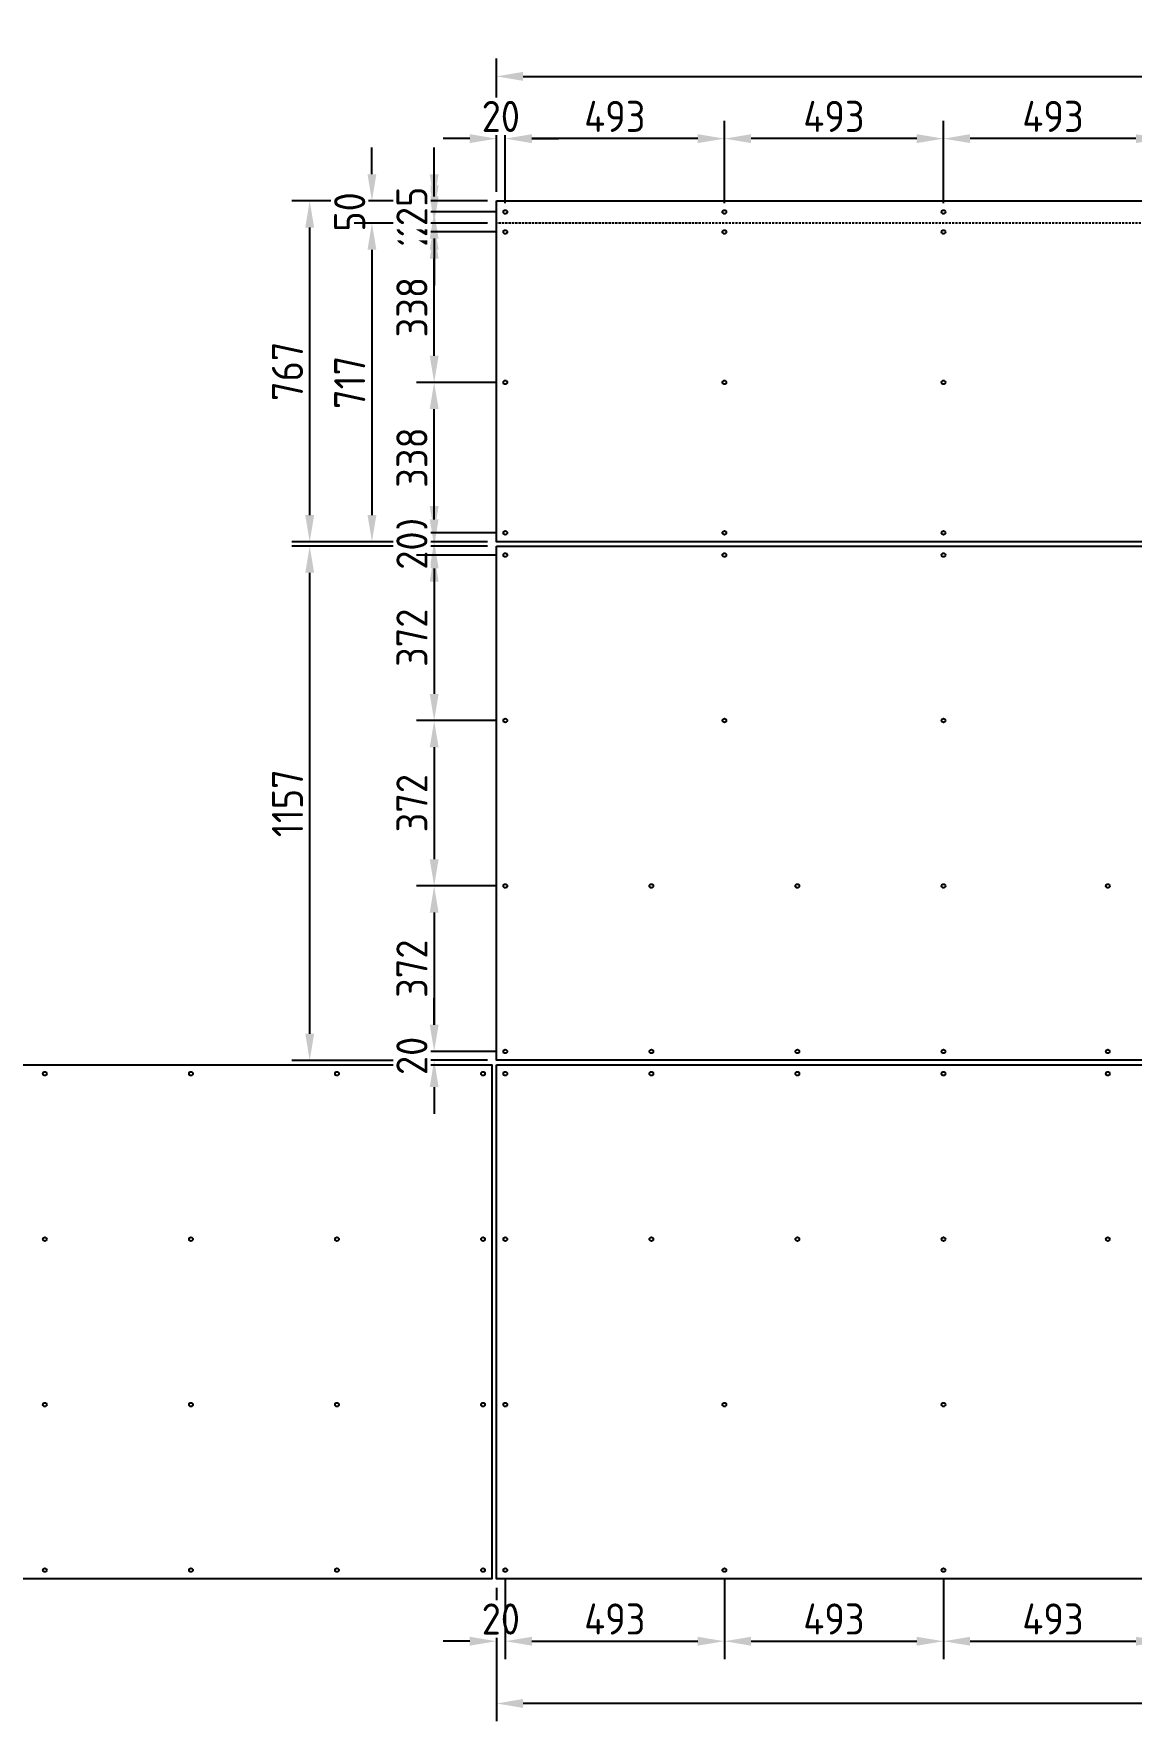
# Model space of a CAD drawing. Header units: millimetres. Extents: x 3800000 to 6300000, y 450000 to 1350000.
# Drawn here: x 5483464 to 5485933, y 916805 to 920601 of the extents above; entities that cross this region are included whole.
import ezdxf

# ---------------------------------------------------------------- set-up
doc = ezdxf.new("R2010")
doc.units = ezdxf.units.MM
doc.linetypes.add('Strichliert 5_2.5mm', pattern=[7.5, 5, -2.5])
for name, color, linetype, true_color in [('Bohr', 3, 'Continuous', 0x00ff00), ('FERTIGUNG 02 Bemassung Bohrung', 1, 'Continuous', 0xff0000), ('FERTIGUNG 02 Bemassung Geometrie', 212, 'Continuous', 0xcc00cc), ('FERTIGUNG 04 Fräsung Rückseite 90°', 4, 'Strichliert 5_2.5mm', 0x00ffff), ('Outside', 2, 'Continuous', 0xffff00)]:
    doc.layers.add(name, color=color, linetype=linetype, true_color=true_color)
doc.styles.add('ICC_M1_20', font='')
doc.styles.get('ICC_M1_20').set_extended_font_data('isocp2')
doc.dimstyles.new('ICC_M1_20', dxfattribs={"dimscale": 20, "dimtxt": 3.5, "dimasz": 3, "dimexe": 2, "dimexo": 1, "dimgap": 0.75, "dimtad": 1, "dimtoh": 1, "dimdec": 0, "dimzin": 4, "dimdsep": 46, "dimtxsty": 'ICC_M1_20', "dimcen": 2, "dimadec": 0, "dimazin": 1, "dimtfac": 1, "dimtdec": 4, "dimtix": 1, "dimtofl": 0, "dimtmove": 1, "dimatfit": 3, "dimfxl": 10, "dimfxlon": 1, "dimtfill": 1, "dimtfillclr": 256, "dimtolj": 1, "dimtzin": 1, "dimarcsym": 0})

# ---------------------------------------------------------------- blocks, each defined once
blk = doc.blocks.new('*D184')
at = {"layer": 'Defpoints', "color": 0}
for p in [(5484505, 917125.003), (5487995, 917125.003), (5484505, 916845.003)]:
    blk.add_point(p, dxfattribs=at)
at = {"layer": 'FERTIGUNG 02 Bemassung Geometrie', "color": 0, "lineweight": -2}
for p, q in [((5484505, 917045.003), (5484505, 916805.003)), ((5487995, 917045.003), (5487995, 916805.003)), ((5487935, 916845.003), (5484565, 916845.003))]:
    blk.add_line(p, q, dxfattribs=at)
at = {"layer": 'FERTIGUNG 02 Bemassung Geometrie', "color": 0}
for points in [[(5484565, 916855.003), (5484565, 916835.003), (5484505, 916845.003)], [(5487935, 916835.003), (5487935, 916855.003), (5487995, 916845.003)]]:
    blk.add_solid(points, dxfattribs=at)
at = {"layer": 'FERTIGUNG 02 Bemassung Geometrie', "color": 0, "insert": (5486250, 916895.003), "char_height": 70, "attachment_point": 5, "style": 'ICC_M1_20', "bg_fill": 3, "box_fill_scale": 1.1, "bg_fill_color": 9, "bg_fill_true_color": 13158600, "bg_fill_transparency": 0}
blk.add_mtext('\\A1;3490', dxfattribs=at)
blk = doc.blocks.new('*D185')
at = {"layer": 'Defpoints', "color": 0}
for p in [(5484525, 917145), (5484505, 917125.003)]:
    blk.add_point(p, dxfattribs=at)
at = {"layer": 'FERTIGUNG 02 Bemassung Bohrung', "color": 0, "lineweight": -2}
for p, q in [((5484505, 917105.003), (5484505, 916945.003)), ((5484525, 917125), (5484525, 916945.003)), ((5484445, 916985.003), (5484385, 916985.003)), ((5484585, 916985.003), (5484645, 916985.003))]:
    blk.add_line(p, q, dxfattribs=at)
at = {"layer": 'FERTIGUNG 02 Bemassung Bohrung', "color": 0}
for points in [[(5484445, 916975.003), (5484445, 916995.003), (5484505, 916985.003)], [(5484585, 916995.003), (5484585, 916975.003), (5484525, 916985.003)]]:
    blk.add_solid(points, dxfattribs=at)
at = {"layer": 'FERTIGUNG 02 Bemassung Bohrung', "color": 0, "insert": (5484515, 917035.003), "char_height": 70, "attachment_point": 5, "style": 'ICC_M1_20', "bg_fill": 3, "box_fill_scale": 1.1, "bg_fill_color": 9, "bg_fill_true_color": 13158600, "bg_fill_transparency": 0}
blk.add_mtext('\\A1;20', dxfattribs=at)
at = {"layer": 'Defpoints', "color": 0}
blk.add_point((5484525, 916985.003), dxfattribs=at)
blk = doc.blocks.new('*D186')
at = {"layer": 'Defpoints', "color": 0}
for p in [(5484525, 917145), (5485017.9, 917145), (5485017.9, 916985)]:
    blk.add_point(p, dxfattribs=at)
at = {"layer": 'FERTIGUNG 02 Bemassung Bohrung', "color": 0, "lineweight": -2}
for p, q in [((5484525, 917125), (5484525, 916945)), ((5485017.9, 917125), (5485017.9, 916945)), ((5484585, 916985), (5484957.9, 916985))]:
    blk.add_line(p, q, dxfattribs=at)
at = {"layer": 'FERTIGUNG 02 Bemassung Bohrung', "color": 0}
for points in [[(5484585, 916995), (5484585, 916975), (5484525, 916985)], [(5484957.9, 916975), (5484957.9, 916995), (5485017.9, 916985)]]:
    blk.add_solid(points, dxfattribs=at)
at = {"layer": 'FERTIGUNG 02 Bemassung Bohrung', "color": 0, "insert": (5484771.4, 917035), "char_height": 70, "attachment_point": 5, "style": 'ICC_M1_20', "bg_fill": 3, "box_fill_scale": 1.1, "bg_fill_color": 9, "bg_fill_true_color": 13158600, "bg_fill_transparency": 0}
blk.add_mtext('\\A1;493', dxfattribs=at)
blk = doc.blocks.new('*D187')
at = {"layer": 'Defpoints', "color": 0}
for p in [(5485017.9, 917145), (5485510.7, 917145), (5485510.7, 916985)]:
    blk.add_point(p, dxfattribs=at)
at = {"layer": 'FERTIGUNG 02 Bemassung Bohrung', "color": 0, "lineweight": -2}
for p, q in [((5485017.9, 917125), (5485017.9, 916945)), ((5485510.7, 917125), (5485510.7, 916945)), ((5485077.9, 916985), (5485450.7, 916985))]:
    blk.add_line(p, q, dxfattribs=at)
at = {"layer": 'FERTIGUNG 02 Bemassung Bohrung', "color": 0}
for points in [[(5485077.9, 916995), (5485077.9, 916975), (5485017.9, 916985)], [(5485450.7, 916975), (5485450.7, 916995), (5485510.7, 916985)]]:
    blk.add_solid(points, dxfattribs=at)
at = {"layer": 'FERTIGUNG 02 Bemassung Bohrung', "color": 0, "insert": (5485264.3, 917035), "char_height": 70, "attachment_point": 5, "style": 'ICC_M1_20', "bg_fill": 3, "box_fill_scale": 1.1, "bg_fill_color": 9, "bg_fill_true_color": 13158600, "bg_fill_transparency": 0}
blk.add_mtext('\\A1;493', dxfattribs=at)
blk = doc.blocks.new('*D188')
at = {"layer": 'Defpoints', "color": 0}
for p in [(5485510.7, 917145), (5486003.6, 917145), (5486003.6, 916985)]:
    blk.add_point(p, dxfattribs=at)
at = {"layer": 'FERTIGUNG 02 Bemassung Bohrung', "color": 0, "lineweight": -2}
for p, q in [((5485510.7, 917125), (5485510.7, 916945)), ((5486003.6, 917125), (5486003.6, 916945)), ((5485570.7, 916985), (5485943.6, 916985))]:
    blk.add_line(p, q, dxfattribs=at)
at = {"layer": 'FERTIGUNG 02 Bemassung Bohrung', "color": 0}
for points in [[(5485570.7, 916995), (5485570.7, 916975), (5485510.7, 916985)], [(5485943.6, 916975), (5485943.6, 916995), (5486003.6, 916985)]]:
    blk.add_solid(points, dxfattribs=at)
at = {"layer": 'FERTIGUNG 02 Bemassung Bohrung', "color": 0, "insert": (5485757.1, 917035), "char_height": 70, "attachment_point": 5, "style": 'ICC_M1_20', "bg_fill": 3, "box_fill_scale": 1.1, "bg_fill_color": 9, "bg_fill_true_color": 13158600, "bg_fill_transparency": 0}
blk.add_mtext('\\A1;493', dxfattribs=at)
blk = doc.blocks.new('*D194')
at = {"layer": 'Defpoints', "color": 0}
for p in [(5484085, 919448.337), (5484505, 919448.337), (5484505, 918291.67)]:
    blk.add_point(p, dxfattribs=at)
at = {"layer": 'FERTIGUNG 02 Bemassung Geometrie', "color": 0, "lineweight": -2}
for p, q in [((5484285, 919448.337), (5484045, 919448.337)), ((5484085, 918351.67), (5484085, 919388.337)), ((5484285, 918291.67), (5484045, 918291.67))]:
    blk.add_line(p, q, dxfattribs=at)
at = {"layer": 'FERTIGUNG 02 Bemassung Geometrie', "color": 0}
for points in [[(5484095, 919388.337), (5484075, 919388.337), (5484085, 919448.337)], [(5484075, 918351.67), (5484095, 918351.67), (5484085, 918291.67)]]:
    blk.add_solid(points, dxfattribs=at)
at = {"layer": 'FERTIGUNG 02 Bemassung Geometrie', "color": 0, "insert": (5484035, 918870.0035), "char_height": 70, "attachment_point": 5, "rotation": 90, "style": 'ICC_M1_20', "bg_fill": 3, "box_fill_scale": 1.1, "bg_fill_color": 9, "bg_fill_true_color": 13158600, "bg_fill_transparency": 0}
blk.add_mtext('\\A1;1157', dxfattribs=at)
blk = doc.blocks.new('*D195')
at = {"layer": 'Defpoints', "color": 0}
for p in [(5484085, 920225), (5484505, 920225), (5484505, 919458.337)]:
    blk.add_point(p, dxfattribs=at)
at = {"layer": 'FERTIGUNG 02 Bemassung Geometrie', "color": 0, "lineweight": -2}
for p, q in [((5484285, 920225), (5484045, 920225)), ((5484085, 919518.337), (5484085, 920165)), ((5484285, 919458.337), (5484045, 919458.337))]:
    blk.add_line(p, q, dxfattribs=at)
at = {"layer": 'FERTIGUNG 02 Bemassung Geometrie', "color": 0}
for points in [[(5484095, 920165), (5484075, 920165), (5484085, 920225)], [(5484075, 919518.337), (5484095, 919518.337), (5484085, 919458.337)]]:
    blk.add_solid(points, dxfattribs=at)
at = {"layer": 'FERTIGUNG 02 Bemassung Geometrie', "color": 0, "insert": (5484035, 919841.6685), "char_height": 70, "attachment_point": 5, "rotation": 90, "style": 'ICC_M1_20', "bg_fill": 3, "box_fill_scale": 1.1, "bg_fill_color": 9, "bg_fill_true_color": 13158600, "bg_fill_transparency": 0}
blk.add_mtext('\\A1;767', dxfattribs=at)
blk = doc.blocks.new('*D196')
at = {"layer": 'Defpoints', "color": 0}
for p in [(5484505, 920225), (5484505, 920175)]:
    blk.add_point(p, dxfattribs=at)
at = {"layer": 'FERTIGUNG 02 Bemassung Geometrie', "color": 0, "lineweight": -2}
for p, q in [((5484225, 920285), (5484225, 920345)), ((5484425, 920225), (5484185, 920225)), ((5484425, 920175), (5484185, 920175)), ((5484225, 920115), (5484225, 920055))]:
    blk.add_line(p, q, dxfattribs=at)
at = {"layer": 'FERTIGUNG 02 Bemassung Geometrie', "color": 0}
for points in [[(5484215, 920285), (5484235, 920285), (5484225, 920225)], [(5484235, 920115), (5484215, 920115), (5484225, 920175)]]:
    blk.add_solid(points, dxfattribs=at)
at = {"layer": 'FERTIGUNG 02 Bemassung Geometrie', "color": 0, "insert": (5484175, 920200), "char_height": 70, "attachment_point": 5, "rotation": 90, "style": 'ICC_M1_20', "bg_fill": 3, "box_fill_scale": 1.1, "bg_fill_color": 9, "bg_fill_true_color": 13158600, "bg_fill_transparency": 0}
blk.add_mtext('\\A1;50', dxfattribs=at)
at = {"layer": 'Defpoints', "color": 0}
blk.add_point((5484225, 920175), dxfattribs=at)
blk = doc.blocks.new('*D197')
at = {"layer": 'Defpoints', "color": 0}
for p in [(5484505, 920175), (5484225, 919458.337), (5484505, 919458.337)]:
    blk.add_point(p, dxfattribs=at)
at = {"layer": 'FERTIGUNG 02 Bemassung Geometrie', "color": 0, "lineweight": -2}
for p, q in [((5484425, 920175), (5484185, 920175)), ((5484225, 920115), (5484225, 919518.337)), ((5484425, 919458.337), (5484185, 919458.337))]:
    blk.add_line(p, q, dxfattribs=at)
at = {"layer": 'FERTIGUNG 02 Bemassung Geometrie', "color": 0}
for points in [[(5484235, 920115), (5484215, 920115), (5484225, 920175)], [(5484215, 919518.337), (5484235, 919518.337), (5484225, 919458.337)]]:
    blk.add_solid(points, dxfattribs=at)
at = {"layer": 'FERTIGUNG 02 Bemassung Geometrie', "color": 0, "insert": (5484175, 919816.6685), "char_height": 70, "attachment_point": 5, "rotation": 90, "style": 'ICC_M1_20', "bg_fill": 3, "box_fill_scale": 1.1, "bg_fill_color": 9, "bg_fill_true_color": 13158600, "bg_fill_transparency": 0}
blk.add_mtext('\\A1;717', dxfattribs=at)
blk = doc.blocks.new('*D198')
at = {"layer": 'Defpoints', "color": 0}
for p in [(5484505, 919458.337), (5484525, 919478.34)]:
    blk.add_point(p, dxfattribs=at)
at = {"layer": 'FERTIGUNG 02 Bemassung Bohrung', "color": 0, "lineweight": -2}
for p, q in [((5484365, 919538.34), (5484365, 919598.34)), ((5484505, 919478.34), (5484325, 919478.34)), ((5484485, 919458.337), (5484325, 919458.337)), ((5484365, 919398.337), (5484365, 919338.337))]:
    blk.add_line(p, q, dxfattribs=at)
at = {"layer": 'FERTIGUNG 02 Bemassung Bohrung', "color": 0}
for points in [[(5484355, 919538.34), (5484375, 919538.34), (5484365, 919478.34)], [(5484375, 919398.337), (5484355, 919398.337), (5484365, 919458.337)]]:
    blk.add_solid(points, dxfattribs=at)
at = {"layer": 'FERTIGUNG 02 Bemassung Bohrung', "color": 0, "insert": (5484315, 919468.3385), "char_height": 70, "attachment_point": 5, "rotation": 90, "style": 'ICC_M1_20', "bg_fill": 3, "box_fill_scale": 1.1, "bg_fill_color": 9, "bg_fill_true_color": 13158600, "bg_fill_transparency": 0}
blk.add_mtext('\\A1;20', dxfattribs=at)
at = {"layer": 'Defpoints', "color": 0}
blk.add_point((5484365, 919478.34), dxfattribs=at)
blk = doc.blocks.new('*D199')
at = {"layer": 'Defpoints', "color": 0}
for p in [(5484365, 919816.67), (5484525, 919816.67), (5484525, 919478.34)]:
    blk.add_point(p, dxfattribs=at)
at = {"layer": 'FERTIGUNG 02 Bemassung Bohrung', "color": 0, "lineweight": -2}
for p, q in [((5484505, 919816.67), (5484325, 919816.67)), ((5484365, 919538.34), (5484365, 919756.67)), ((5484505, 919478.34), (5484325, 919478.34))]:
    blk.add_line(p, q, dxfattribs=at)
at = {"layer": 'FERTIGUNG 02 Bemassung Bohrung', "color": 0}
for points in [[(5484375, 919756.67), (5484355, 919756.67), (5484365, 919816.67)], [(5484355, 919538.34), (5484375, 919538.34), (5484365, 919478.34)]]:
    blk.add_solid(points, dxfattribs=at)
at = {"layer": 'FERTIGUNG 02 Bemassung Bohrung', "color": 0, "insert": (5484315, 919647.505), "char_height": 70, "attachment_point": 5, "rotation": 90, "style": 'ICC_M1_20', "bg_fill": 3, "box_fill_scale": 1.1, "bg_fill_color": 9, "bg_fill_true_color": 13158600, "bg_fill_transparency": 0}
blk.add_mtext('\\A1;338', dxfattribs=at)
blk = doc.blocks.new('*D200')
at = {"layer": 'Defpoints', "color": 0}
for p in [(5484365, 920155), (5484525, 920155), (5484525, 919816.67)]:
    blk.add_point(p, dxfattribs=at)
at = {"layer": 'FERTIGUNG 02 Bemassung Bohrung', "color": 0, "lineweight": -2}
for p, q in [((5484505, 920155), (5484325, 920155)), ((5484365, 919876.67), (5484365, 920095)), ((5484505, 919816.67), (5484325, 919816.67))]:
    blk.add_line(p, q, dxfattribs=at)
at = {"layer": 'FERTIGUNG 02 Bemassung Bohrung', "color": 0}
for points in [[(5484375, 920095), (5484355, 920095), (5484365, 920155)], [(5484355, 919876.67), (5484375, 919876.67), (5484365, 919816.67)]]:
    blk.add_solid(points, dxfattribs=at)
at = {"layer": 'FERTIGUNG 02 Bemassung Bohrung', "color": 0, "insert": (5484315, 919985.835), "char_height": 70, "attachment_point": 5, "rotation": 90, "style": 'ICC_M1_20', "bg_fill": 3, "box_fill_scale": 1.1, "bg_fill_color": 9, "bg_fill_true_color": 13158600, "bg_fill_transparency": 0}
blk.add_mtext('\\A1;338', dxfattribs=at)
blk = doc.blocks.new('*D201')
at = {"layer": 'Defpoints', "color": 0}
for p in [(5484505, 920175), (5484525, 920155)]:
    blk.add_point(p, dxfattribs=at)
at = {"layer": 'FERTIGUNG 02 Bemassung Bohrung', "color": 0, "lineweight": -2}
for p, q in [((5484365, 920235), (5484365, 920295)), ((5484485, 920175), (5484325, 920175)), ((5484505, 920155), (5484325, 920155)), ((5484365, 920095), (5484365, 920035))]:
    blk.add_line(p, q, dxfattribs=at)
at = {"layer": 'FERTIGUNG 02 Bemassung Bohrung', "color": 0}
for points in [[(5484355, 920235), (5484375, 920235), (5484365, 920175)], [(5484375, 920095), (5484355, 920095), (5484365, 920155)]]:
    blk.add_solid(points, dxfattribs=at)
at = {"layer": 'FERTIGUNG 02 Bemassung Bohrung', "color": 0, "insert": (5484315, 920165), "char_height": 70, "attachment_point": 5, "rotation": 90, "style": 'ICC_M1_20', "bg_fill": 3, "box_fill_scale": 1.1, "bg_fill_color": 9, "bg_fill_true_color": 13158600, "bg_fill_transparency": 0}
blk.add_mtext('\\A1;20', dxfattribs=at)
at = {"layer": 'Defpoints', "color": 0}
blk.add_point((5484365, 920175), dxfattribs=at)
blk = doc.blocks.new('*D202')
at = {"layer": 'Defpoints', "color": 0}
for p in [(5484505, 920175), (5484525, 920200)]:
    blk.add_point(p, dxfattribs=at)
at = {"layer": 'FERTIGUNG 02 Bemassung Bohrung', "color": 0, "lineweight": -2}
for p, q in [((5484365, 920260), (5484365, 920320)), ((5484505, 920200), (5484325, 920200)), ((5484485, 920175), (5484325, 920175)), ((5484365, 920115), (5484365, 920055))]:
    blk.add_line(p, q, dxfattribs=at)
at = {"layer": 'FERTIGUNG 02 Bemassung Bohrung', "color": 0}
for points in [[(5484355, 920260), (5484375, 920260), (5484365, 920200)], [(5484375, 920115), (5484355, 920115), (5484365, 920175)]]:
    blk.add_solid(points, dxfattribs=at)
at = {"layer": 'FERTIGUNG 02 Bemassung Bohrung', "color": 0, "insert": (5484315, 920187.5), "char_height": 70, "attachment_point": 5, "rotation": 90, "style": 'ICC_M1_20', "bg_fill": 3, "box_fill_scale": 1.1, "bg_fill_color": 9, "bg_fill_true_color": 13158600, "bg_fill_transparency": 0}
blk.add_mtext('\\A1;25', dxfattribs=at)
at = {"layer": 'Defpoints', "color": 0}
blk.add_point((5484365, 920200), dxfattribs=at)
blk = doc.blocks.new('*D203')
at = {"layer": 'Defpoints', "color": 0}
for p in [(5484505, 920225), (5484525, 920200)]:
    blk.add_point(p, dxfattribs=at)
at = {"layer": 'FERTIGUNG 02 Bemassung Bohrung', "color": 0, "lineweight": -2}
for p, q in [((5484365, 920285), (5484365, 920345)), ((5484485, 920225), (5484325, 920225)), ((5484505, 920200), (5484325, 920200)), ((5484365, 920140), (5484365, 920080))]:
    blk.add_line(p, q, dxfattribs=at)
at = {"layer": 'FERTIGUNG 02 Bemassung Bohrung', "color": 0}
for points in [[(5484355, 920285), (5484375, 920285), (5484365, 920225)], [(5484375, 920140), (5484355, 920140), (5484365, 920200)]]:
    blk.add_solid(points, dxfattribs=at)
at = {"layer": 'FERTIGUNG 02 Bemassung Bohrung', "color": 0, "insert": (5484315, 920212.5), "char_height": 70, "attachment_point": 5, "rotation": 90, "style": 'ICC_M1_20', "bg_fill": 3, "box_fill_scale": 1.1, "bg_fill_color": 9, "bg_fill_true_color": 13158600, "bg_fill_transparency": 0}
blk.add_mtext('\\A1;25', dxfattribs=at)
at = {"layer": 'Defpoints', "color": 0}
blk.add_point((5484365, 920225), dxfattribs=at)
blk = doc.blocks.new('*D204')
at = {"layer": 'Defpoints', "color": 0}
for p in [(5484505, 919448.337), (5484525, 919428.334)]:
    blk.add_point(p, dxfattribs=at)
at = {"layer": 'FERTIGUNG 02 Bemassung Bohrung', "color": 0, "lineweight": -2}
for p, q in [((5484365, 919508.337), (5484365, 919568.337)), ((5484485, 919448.337), (5484325, 919448.337)), ((5484505, 919428.334), (5484325, 919428.334)), ((5484365, 919368.334), (5484365, 919308.334))]:
    blk.add_line(p, q, dxfattribs=at)
at = {"layer": 'FERTIGUNG 02 Bemassung Bohrung', "color": 0}
for points in [[(5484355, 919508.337), (5484375, 919508.337), (5484365, 919448.337)], [(5484375, 919368.334), (5484355, 919368.334), (5484365, 919428.334)]]:
    blk.add_solid(points, dxfattribs=at)
at = {"layer": 'FERTIGUNG 02 Bemassung Bohrung', "color": 0, "insert": (5484315, 919438.3355), "char_height": 70, "attachment_point": 5, "rotation": 90, "style": 'ICC_M1_20', "bg_fill": 3, "box_fill_scale": 1.1, "bg_fill_color": 9, "bg_fill_true_color": 13158600, "bg_fill_transparency": 0}
blk.add_mtext('\\A1;20', dxfattribs=at)
at = {"layer": 'Defpoints', "color": 0}
blk.add_point((5484365, 919428.334), dxfattribs=at)
blk = doc.blocks.new('*D205')
at = {"layer": 'Defpoints', "color": 0}
for p in [(5484525, 919428.3), (5484365, 919056.1), (5484525, 919056.1)]:
    blk.add_point(p, dxfattribs=at)
at = {"layer": 'FERTIGUNG 02 Bemassung Bohrung', "color": 0, "lineweight": -2}
for p, q in [((5484505, 919428.3), (5484325, 919428.3)), ((5484365, 919368.3), (5484365, 919116.1)), ((5484505, 919056.1), (5484325, 919056.1))]:
    blk.add_line(p, q, dxfattribs=at)
at = {"layer": 'FERTIGUNG 02 Bemassung Bohrung', "color": 0}
for points in [[(5484375, 919368.3), (5484355, 919368.3), (5484365, 919428.3)], [(5484355, 919116.1), (5484375, 919116.1), (5484365, 919056.1)]]:
    blk.add_solid(points, dxfattribs=at)
at = {"layer": 'FERTIGUNG 02 Bemassung Bohrung', "color": 0, "insert": (5484315, 919242.2), "char_height": 70, "attachment_point": 5, "rotation": 90, "style": 'ICC_M1_20', "bg_fill": 3, "box_fill_scale": 1.1, "bg_fill_color": 9, "bg_fill_true_color": 13158600, "bg_fill_transparency": 0}
blk.add_mtext('\\A1;372', dxfattribs=at)
blk = doc.blocks.new('*D206')
at = {"layer": 'Defpoints', "color": 0}
for p in [(5484525, 919056.1), (5484365, 918683.9), (5484525, 918683.9)]:
    blk.add_point(p, dxfattribs=at)
at = {"layer": 'FERTIGUNG 02 Bemassung Bohrung', "color": 0, "lineweight": -2}
for p, q in [((5484505, 919056.1), (5484325, 919056.1)), ((5484365, 918996.1), (5484365, 918743.9)), ((5484505, 918683.9), (5484325, 918683.9))]:
    blk.add_line(p, q, dxfattribs=at)
at = {"layer": 'FERTIGUNG 02 Bemassung Bohrung', "color": 0}
for points in [[(5484375, 918996.1), (5484355, 918996.1), (5484365, 919056.1)], [(5484355, 918743.9), (5484375, 918743.9), (5484365, 918683.9)]]:
    blk.add_solid(points, dxfattribs=at)
at = {"layer": 'FERTIGUNG 02 Bemassung Bohrung', "color": 0, "insert": (5484315, 918870), "char_height": 70, "attachment_point": 5, "rotation": 90, "style": 'ICC_M1_20', "bg_fill": 3, "box_fill_scale": 1.1, "bg_fill_color": 9, "bg_fill_true_color": 13158600, "bg_fill_transparency": 0}
blk.add_mtext('\\A1;372', dxfattribs=at)
blk = doc.blocks.new('*D207')
at = {"layer": 'Defpoints', "color": 0}
for p in [(5484525, 918683.9), (5484365, 918311.7), (5484525, 918311.7)]:
    blk.add_point(p, dxfattribs=at)
at = {"layer": 'FERTIGUNG 02 Bemassung Bohrung', "color": 0, "lineweight": -2}
for p, q in [((5484505, 918683.9), (5484325, 918683.9)), ((5484365, 918623.9), (5484365, 918371.7)), ((5484505, 918311.7), (5484325, 918311.7))]:
    blk.add_line(p, q, dxfattribs=at)
at = {"layer": 'FERTIGUNG 02 Bemassung Bohrung', "color": 0}
for points in [[(5484375, 918623.9), (5484355, 918623.9), (5484365, 918683.9)], [(5484355, 918371.7), (5484375, 918371.7), (5484365, 918311.7)]]:
    blk.add_solid(points, dxfattribs=at)
at = {"layer": 'FERTIGUNG 02 Bemassung Bohrung', "color": 0, "insert": (5484315, 918497.8), "char_height": 70, "attachment_point": 5, "rotation": 90, "style": 'ICC_M1_20', "bg_fill": 3, "box_fill_scale": 1.1, "bg_fill_color": 9, "bg_fill_true_color": 13158600, "bg_fill_transparency": 0}
blk.add_mtext('\\A1;372', dxfattribs=at)
blk = doc.blocks.new('*D208')
at = {"layer": 'Defpoints', "color": 0}
for p in [(5484505, 918291.7), (5484525, 918311.7)]:
    blk.add_point(p, dxfattribs=at)
at = {"layer": 'FERTIGUNG 02 Bemassung Bohrung', "color": 0, "lineweight": -2}
for p, q in [((5484365, 918371.7), (5484365, 918431.7)), ((5484505, 918311.7), (5484325, 918311.7)), ((5484485, 918291.7), (5484325, 918291.7)), ((5484365, 918231.7), (5484365, 918171.7))]:
    blk.add_line(p, q, dxfattribs=at)
at = {"layer": 'FERTIGUNG 02 Bemassung Bohrung', "color": 0}
for points in [[(5484355, 918371.7), (5484375, 918371.7), (5484365, 918311.7)], [(5484375, 918231.7), (5484355, 918231.7), (5484365, 918291.7)]]:
    blk.add_solid(points, dxfattribs=at)
at = {"layer": 'FERTIGUNG 02 Bemassung Bohrung', "color": 0, "insert": (5484315, 918301.7), "char_height": 70, "attachment_point": 5, "rotation": 90, "style": 'ICC_M1_20', "bg_fill": 3, "box_fill_scale": 1.1, "bg_fill_color": 9, "bg_fill_true_color": 13158600, "bg_fill_transparency": 0}
blk.add_mtext('\\A1;20', dxfattribs=at)
at = {"layer": 'Defpoints', "color": 0}
blk.add_point((5484365, 918291.7), dxfattribs=at)
blk = doc.blocks.new('*D209')
at = {"layer": 'Defpoints', "color": 0}
for p in [(5487995, 920505), (5484505, 920225), (5487995, 920225)]:
    blk.add_point(p, dxfattribs=at)
at = {"layer": 'FERTIGUNG 02 Bemassung Geometrie', "color": 0, "lineweight": -2}
for p, q in [((5484505, 920305), (5484505, 920545)), ((5487995, 920305), (5487995, 920545)), ((5484565, 920505), (5487935, 920505))]:
    blk.add_line(p, q, dxfattribs=at)
at = {"layer": 'FERTIGUNG 02 Bemassung Geometrie', "color": 0}
for points in [[(5484565, 920515), (5484565, 920495), (5484505, 920505)], [(5487935, 920495), (5487935, 920515), (5487995, 920505)]]:
    blk.add_solid(points, dxfattribs=at)
at = {"layer": 'FERTIGUNG 02 Bemassung Geometrie', "color": 0, "insert": (5486250, 920555), "char_height": 70, "attachment_point": 5, "style": 'ICC_M1_20', "bg_fill": 3, "box_fill_scale": 1.1, "bg_fill_color": 9, "bg_fill_true_color": 13158600, "bg_fill_transparency": 0}
blk.add_mtext('\\A1;3490', dxfattribs=at)
blk = doc.blocks.new('*D215')
at = {"layer": 'Defpoints', "color": 0}
for p in [(5485510.7, 920365), (5485510.7, 920200), (5486003.6, 920200)]:
    blk.add_point(p, dxfattribs=at)
at = {"layer": 'FERTIGUNG 02 Bemassung Bohrung', "color": 0, "lineweight": -2}
for p, q in [((5485510.7, 920220), (5485510.7, 920405)), ((5486003.6, 920220), (5486003.6, 920405)), ((5485943.6, 920365), (5485570.7, 920365))]:
    blk.add_line(p, q, dxfattribs=at)
at = {"layer": 'FERTIGUNG 02 Bemassung Bohrung', "color": 0}
for points in [[(5485570.7, 920375), (5485570.7, 920355), (5485510.7, 920365)], [(5485943.6, 920355), (5485943.6, 920375), (5486003.6, 920365)]]:
    blk.add_solid(points, dxfattribs=at)
at = {"layer": 'FERTIGUNG 02 Bemassung Bohrung', "color": 0, "insert": (5485757.1, 920415), "char_height": 70, "attachment_point": 5, "style": 'ICC_M1_20', "bg_fill": 3, "box_fill_scale": 1.1, "bg_fill_color": 9, "bg_fill_true_color": 13158600, "bg_fill_transparency": 0}
blk.add_mtext('\\A1;493', dxfattribs=at)
blk = doc.blocks.new('*D216')
at = {"layer": 'Defpoints', "color": 0}
for p in [(5485017.9, 920365), (5485017.9, 920200), (5485510.7, 920200)]:
    blk.add_point(p, dxfattribs=at)
at = {"layer": 'FERTIGUNG 02 Bemassung Bohrung', "color": 0, "lineweight": -2}
for p, q in [((5485017.9, 920220), (5485017.9, 920405)), ((5485510.7, 920220), (5485510.7, 920405)), ((5485450.7, 920365), (5485077.9, 920365))]:
    blk.add_line(p, q, dxfattribs=at)
at = {"layer": 'FERTIGUNG 02 Bemassung Bohrung', "color": 0}
for points in [[(5485077.9, 920375), (5485077.9, 920355), (5485017.9, 920365)], [(5485450.7, 920355), (5485450.7, 920375), (5485510.7, 920365)]]:
    blk.add_solid(points, dxfattribs=at)
at = {"layer": 'FERTIGUNG 02 Bemassung Bohrung', "color": 0, "insert": (5485264.3, 920415), "char_height": 70, "attachment_point": 5, "style": 'ICC_M1_20', "bg_fill": 3, "box_fill_scale": 1.1, "bg_fill_color": 9, "bg_fill_true_color": 13158600, "bg_fill_transparency": 0}
blk.add_mtext('\\A1;493', dxfattribs=at)
blk = doc.blocks.new('*D217')
at = {"layer": 'Defpoints', "color": 0}
for p in [(5484525, 920365), (5484525, 920200), (5485017.9, 920200)]:
    blk.add_point(p, dxfattribs=at)
at = {"layer": 'FERTIGUNG 02 Bemassung Bohrung', "color": 0, "lineweight": -2}
for p, q in [((5484525, 920220), (5484525, 920405)), ((5485017.9, 920220), (5485017.9, 920405)), ((5484957.9, 920365), (5484585, 920365))]:
    blk.add_line(p, q, dxfattribs=at)
at = {"layer": 'FERTIGUNG 02 Bemassung Bohrung', "color": 0}
for points in [[(5484585, 920375), (5484585, 920355), (5484525, 920365)], [(5484957.9, 920355), (5484957.9, 920375), (5485017.9, 920365)]]:
    blk.add_solid(points, dxfattribs=at)
at = {"layer": 'FERTIGUNG 02 Bemassung Bohrung', "color": 0, "insert": (5484771.4, 920415), "char_height": 70, "attachment_point": 5, "style": 'ICC_M1_20', "bg_fill": 3, "box_fill_scale": 1.1, "bg_fill_color": 9, "bg_fill_true_color": 13158600, "bg_fill_transparency": 0}
blk.add_mtext('\\A1;493', dxfattribs=at)
blk = doc.blocks.new('*D218')
at = {"layer": 'Defpoints', "color": 0}
for p in [(5484505, 920225), (5484525, 920200)]:
    blk.add_point(p, dxfattribs=at)
at = {"layer": 'FERTIGUNG 02 Bemassung Bohrung', "color": 0, "lineweight": -2}
for p, q in [((5484505, 920245), (5484505, 920405)), ((5484525, 920220), (5484525, 920405)), ((5484445, 920365), (5484385, 920365)), ((5484585, 920365), (5484645, 920365))]:
    blk.add_line(p, q, dxfattribs=at)
at = {"layer": 'FERTIGUNG 02 Bemassung Bohrung', "color": 0}
for points in [[(5484445, 920355), (5484445, 920375), (5484505, 920365)], [(5484585, 920375), (5484585, 920355), (5484525, 920365)]]:
    blk.add_solid(points, dxfattribs=at)
at = {"layer": 'FERTIGUNG 02 Bemassung Bohrung', "color": 0, "insert": (5484515, 920415), "char_height": 70, "attachment_point": 5, "style": 'ICC_M1_20', "bg_fill": 3, "box_fill_scale": 1.1, "bg_fill_color": 9, "bg_fill_true_color": 13158600, "bg_fill_transparency": 0}
blk.add_mtext('\\A1;20', dxfattribs=at)
at = {"layer": 'Defpoints', "color": 0}
blk.add_point((5484505, 920365), dxfattribs=at)

msp = doc.modelspace()

# ---------------------------------------------------------------- linework, layer by layer
at = {"layer": 'Bohr', "linetype": 'ByBlock', "lineweight": -2}
for centre in [(5484525, 920200), (5485017.9, 920200), (5485510.7, 920200), (5484525, 920155), (5485017.9, 920155), (5485510.7, 920155), (5484525, 919816.7), (5485017.9, 919816.7), (5485510.7, 919816.7), (5484525, 919478.3), (5485017.9, 919478.3), (5485510.7, 919478.3), (5484525, 919428.3), (5485017.9, 919428.3), (5485510.7, 919428.3), (5484525, 919056.1), (5485017.9, 919056.1), (5485510.7, 919056.1), (5484525, 918683.9), (5484853.6, 918683.9), (5485182.1, 918683.9), (5485510.7, 918683.9), (5485880.4, 918683.9), (5484525, 918311.7), (5484853.6, 918311.7), (5485182.1, 918311.7), (5485510.7, 918311.7), (5485880.4, 918311.7), (5483489.3, 918261.7), (5483817.9, 918261.7), (5484146.4, 918261.7), (5484475, 918261.7), (5484525, 918261.7), (5484853.6, 918261.7), (5485182.1, 918261.7), (5485510.7, 918261.7), (5485880.4, 918261.7), (5483489.3, 917889.4), (5483817.9, 917889.4), (5484146.4, 917889.4), (5484475, 917889.4), (5484525, 917889.4), (5484853.6, 917889.4), (5485182.1, 917889.4), (5485510.7, 917889.4), (5485880.4, 917889.4), (5483489.3, 917517.2), (5483817.9, 917517.2), (5484146.4, 917517.2), (5484475, 917517.2), (5484525, 917517.2), (5485017.9, 917517.2), (5485510.7, 917517.2), (5483489.3, 917145), (5483817.9, 917145), (5484146.4, 917145), (5484475, 917145), (5484525, 917145), (5485017.9, 917145), (5485510.7, 917145)]:
    msp.add_circle(centre, 4.25, dxfattribs=at)
at = {"layer": 'FERTIGUNG 04 Fräsung Rückseite 90°'}
msp.add_line((5487995, 920175), (5484505, 920175), dxfattribs=at)
at = {"layer": 'Outside', "linetype": 'ByBlock', "lineweight": -2}
for points in [[(5484505, 920225), (5487995, 920225), (5487995, 919458.3), (5484505, 919458.3)], [(5484505, 919448.3), (5487995, 919448.3), (5487995, 918291.7), (5484505, 918291.7)], [(5481005, 918281.7), (5484495, 918281.7), (5484495, 917125), (5481005, 917125)], [(5484505, 918281.7), (5487995, 918281.7), (5487995, 917125), (5484505, 917125)]]:
    msp.add_lwpolyline(points, close=True, dxfattribs=at)

# ---------------------------------------------------------------- next in the draw order: dimensions: what is measured, and where the dimension line sits
at = {"layer": 'FERTIGUNG 02 Bemassung Geometrie'}
dim = msp.add_linear_dim(base=(5484085, 919448.3), p1=(5484505, 918291.7), p2=(5484505, 919448.3), angle=90, text='1157', dimstyle='ICC_M1_20', override={"dimscale": 20, "dimtih": 0, "dimtoh": 0, "dimlfac": 1, "dimzin": 1, "dimsah": 0, "dimtzin": 4}, dxfattribs=at)
dim.commit()
dim.dimension.update_dxf_attribs({"geometry": '*D194', "text_midpoint": (5484035, 918870)})
dim = msp.add_linear_dim(base=(5484505, 916845), p1=(5487995, 917125), p2=(5484505, 917125), text='3490', dimstyle='ICC_M1_20', override={"dimscale": 20, "dimtih": 0, "dimtoh": 0, "dimlfac": 1, "dimzin": 1, "dimsah": 0, "dimtzin": 4}, dxfattribs=at)
dim.commit()
dim.dimension.update_dxf_attribs({"geometry": '*D184', "text_midpoint": (5486250, 916895)})

# ---------------------------------------------------------------- next in the draw order: dimensions: what is measured, and where the dimension line sits
at = {"layer": 'FERTIGUNG 02 Bemassung Bohrung'}
dim = msp.add_linear_dim(base=(5484525, 916985), p1=(5484505, 917125), p2=(5484525, 917145), text='20', dimstyle='ICC_M1_20', override={"dimscale": 20, "dimtih": 0, "dimtoh": 0, "dimlfac": 1, "dimzin": 1, "dimsah": 0, "dimtzin": 4}, dxfattribs=at)
dim.commit()
dim.dimension.update_dxf_attribs({"geometry": '*D185', "text_midpoint": (5484515, 917035)})
at = {"layer": 'FERTIGUNG 02 Bemassung Geometrie'}
dim = msp.add_linear_dim(base=(5484085, 920225), p1=(5484505, 919458.3), p2=(5484505, 920225), angle=90, text='767', dimstyle='ICC_M1_20', override={"dimscale": 20, "dimtih": 0, "dimtoh": 0, "dimlfac": 1, "dimzin": 1, "dimsah": 0, "dimtzin": 4}, dxfattribs=at)
dim.commit()
dim.dimension.update_dxf_attribs({"geometry": '*D195', "text_midpoint": (5484035, 919841.7)})

# ---------------------------------------------------------------- next in the draw order: dimensions: what is measured, and where the dimension line sits
at = {"layer": 'FERTIGUNG 02 Bemassung Bohrung'}
dim = msp.add_linear_dim(base=(5485017.9, 916985), p1=(5484525, 917145), p2=(5485017.9, 917145), text='493', dimstyle='ICC_M1_20', override={"dimscale": 20, "dimtih": 0, "dimtoh": 0, "dimlfac": 1, "dimzin": 1, "dimsah": 0, "dimtzin": 4}, dxfattribs=at)
dim.commit()
dim.dimension.update_dxf_attribs({"geometry": '*D186', "text_midpoint": (5484771.4, 917035)})
at = {"layer": 'FERTIGUNG 02 Bemassung Geometrie'}
dim = msp.add_linear_dim(base=(5484225, 920175), p1=(5484505, 920225), p2=(5484505, 920175), angle=90, text='50', dimstyle='ICC_M1_20', override={"dimscale": 20, "dimtih": 0, "dimtoh": 0, "dimlfac": 1, "dimzin": 1, "dimsah": 0, "dimtzin": 4}, dxfattribs=at)
dim.commit()
dim.dimension.update_dxf_attribs({"geometry": '*D196', "text_midpoint": (5484175, 920200)})

# ---------------------------------------------------------------- next in the draw order: dimensions: what is measured, and where the dimension line sits
at = {"layer": 'FERTIGUNG 02 Bemassung Bohrung'}
dim = msp.add_linear_dim(base=(5485510.7, 916985), p1=(5485017.9, 917145), p2=(5485510.7, 917145), text='493', dimstyle='ICC_M1_20', override={"dimscale": 20, "dimtih": 0, "dimtoh": 0, "dimlfac": 1, "dimzin": 1, "dimsah": 0, "dimtzin": 4}, dxfattribs=at)
dim.commit()
dim.dimension.update_dxf_attribs({"geometry": '*D187', "text_midpoint": (5485264.3, 917035)})
at = {"layer": 'FERTIGUNG 02 Bemassung Geometrie'}
dim = msp.add_linear_dim(base=(5484225, 919458.3), p1=(5484505, 920175), p2=(5484505, 919458.3), angle=90, text='717', dimstyle='ICC_M1_20', override={"dimscale": 20, "dimtih": 0, "dimtoh": 0, "dimlfac": 1, "dimzin": 1, "dimsah": 0, "dimtzin": 4}, dxfattribs=at)
dim.commit()
dim.dimension.update_dxf_attribs({"geometry": '*D197', "text_midpoint": (5484175, 919816.7)})

# ---------------------------------------------------------------- next in the draw order: dimensions: what is measured, and where the dimension line sits
at = {"layer": 'FERTIGUNG 02 Bemassung Bohrung'}
dim = msp.add_linear_dim(base=(5484365, 919478.3), p1=(5484505, 919458.3), p2=(5484525, 919478.3), angle=90, text='20', dimstyle='ICC_M1_20', override={"dimscale": 20, "dimtih": 0, "dimtoh": 0, "dimlfac": 1, "dimzin": 1, "dimsah": 0, "dimtzin": 4}, dxfattribs=at)
dim.commit()
dim.dimension.update_dxf_attribs({"geometry": '*D198', "text_midpoint": (5484315, 919468.3)})
dim = msp.add_linear_dim(base=(5486003.6, 916985), p1=(5485510.7, 917145), p2=(5486003.6, 917145), text='493', dimstyle='ICC_M1_20', override={"dimscale": 20, "dimtih": 0, "dimtoh": 0, "dimlfac": 1, "dimzin": 1, "dimsah": 0, "dimtzin": 4}, dxfattribs=at)
dim.commit()
dim.dimension.update_dxf_attribs({"geometry": '*D188', "text_midpoint": (5485757.1, 917035)})

# ---------------------------------------------------------------- next in the draw order: dimensions: what is measured, and where the dimension line sits
dim = msp.add_linear_dim(base=(5484365, 919816.7), p1=(5484525, 919478.3), p2=(5484525, 919816.7), angle=90, text='338', dimstyle='ICC_M1_20', override={"dimscale": 20, "dimtih": 0, "dimtoh": 0, "dimlfac": 1, "dimzin": 1, "dimsah": 0, "dimtzin": 4}, dxfattribs=at)
dim.commit()
dim.dimension.update_dxf_attribs({"geometry": '*D199', "text_midpoint": (5484315, 919647.5)})

# ---------------------------------------------------------------- next in the draw order: dimensions: what is measured, and where the dimension line sits
for base, p1, p2, text, picture, middle in [((5484365, 920155), (5484525, 919816.7), (5484525, 920155), '338', '*D200', (5484315, 919985.8)), ((5484365, 919428.3), (5484505, 919448.3), (5484525, 919428.3), '20', '*D204', (5484315, 919438.3))]:
    dim = msp.add_linear_dim(base=base, p1=p1, p2=p2, angle=90, text=text, dimstyle='ICC_M1_20', override={"dimscale": 20, "dimtih": 0, "dimtoh": 0, "dimlfac": 1, "dimzin": 1, "dimsah": 0, "dimtzin": 4}, dxfattribs=at)
    dim.commit()
    dim.dimension.update_dxf_attribs({"geometry": picture, "text_midpoint": middle})

# ---------------------------------------------------------------- next in the draw order: dimensions: what is measured, and where the dimension line sits
for base, p1, p2, text, picture, middle in [((5484365, 920175), (5484525, 920155), (5484505, 920175), '20', '*D201', (5484315, 920165)), ((5484365, 919056.1), (5484525, 919428.3), (5484525, 919056.1), '372', '*D205', (5484315, 919242.2))]:
    dim = msp.add_linear_dim(base=base, p1=p1, p2=p2, angle=90, text=text, dimstyle='ICC_M1_20', override={"dimscale": 20, "dimtih": 0, "dimtoh": 0, "dimlfac": 1, "dimzin": 1, "dimsah": 0, "dimtzin": 4}, dxfattribs=at)
    dim.commit()
    dim.dimension.update_dxf_attribs({"geometry": picture, "text_midpoint": middle})

# ---------------------------------------------------------------- next in the draw order: dimensions: what is measured, and where the dimension line sits
for base, p1, p2, text, picture, middle in [((5484365, 920200), (5484505, 920175), (5484525, 920200), '25', '*D202', (5484315, 920187.5)), ((5484365, 918683.9), (5484525, 919056.1), (5484525, 918683.9), '372', '*D206', (5484315, 918870))]:
    dim = msp.add_linear_dim(base=base, p1=p1, p2=p2, angle=90, text=text, dimstyle='ICC_M1_20', override={"dimscale": 20, "dimtih": 0, "dimtoh": 0, "dimlfac": 1, "dimzin": 1, "dimsah": 0, "dimtzin": 4}, dxfattribs=at)
    dim.commit()
    dim.dimension.update_dxf_attribs({"geometry": picture, "text_midpoint": middle})

# ---------------------------------------------------------------- next in the draw order: dimensions: what is measured, and where the dimension line sits
for base, p1, p2, text, picture, middle in [((5484365, 920225), (5484525, 920200), (5484505, 920225), '25', '*D203', (5484315, 920212.5)), ((5484365, 918311.7), (5484525, 918683.9), (5484525, 918311.7), '372', '*D207', (5484315, 918497.8))]:
    dim = msp.add_linear_dim(base=base, p1=p1, p2=p2, angle=90, text=text, dimstyle='ICC_M1_20', override={"dimscale": 20, "dimtih": 0, "dimtoh": 0, "dimlfac": 1, "dimzin": 1, "dimsah": 0, "dimtzin": 4}, dxfattribs=at)
    dim.commit()
    dim.dimension.update_dxf_attribs({"geometry": picture, "text_midpoint": middle})

# ---------------------------------------------------------------- next in the draw order: dimensions: what is measured, and where the dimension line sits
dim = msp.add_linear_dim(base=(5484365, 918291.7), p1=(5484525, 918311.7), p2=(5484505, 918291.7), angle=90, text='20', dimstyle='ICC_M1_20', override={"dimscale": 20, "dimtih": 0, "dimtoh": 0, "dimlfac": 1, "dimzin": 1, "dimsah": 0, "dimtzin": 4}, dxfattribs=at)
dim.commit()
dim.dimension.update_dxf_attribs({"geometry": '*D208', "text_midpoint": (5484315, 918301.7)})
at = {"layer": 'FERTIGUNG 02 Bemassung Geometrie'}
dim = msp.add_linear_dim(base=(5487995, 920505), p1=(5484505, 920225), p2=(5487995, 920225), text='3490', dimstyle='ICC_M1_20', override={"dimscale": 20, "dimtih": 0, "dimtoh": 0, "dimlfac": 1, "dimzin": 1, "dimsah": 0, "dimtzin": 4}, dxfattribs=at)
dim.commit()
dim.dimension.update_dxf_attribs({"geometry": '*D209', "text_midpoint": (5486250, 920555)})

# ---------------------------------------------------------------- next in the draw order: dimensions: what is measured, and where the dimension line sits
at = {"layer": 'FERTIGUNG 02 Bemassung Bohrung'}
dim = msp.add_linear_dim(base=(5485510.7, 920365), p1=(5486003.6, 920200), p2=(5485510.7, 920200), text='493', dimstyle='ICC_M1_20', override={"dimscale": 20, "dimtih": 0, "dimtoh": 0, "dimlfac": 1, "dimzin": 1, "dimsah": 0, "dimtzin": 4}, dxfattribs=at)
dim.commit()
dim.dimension.update_dxf_attribs({"geometry": '*D215', "text_midpoint": (5485757.1, 920415)})

# ---------------------------------------------------------------- next in the draw order: dimensions: what is measured, and where the dimension line sits
dim = msp.add_linear_dim(base=(5485017.9, 920365), p1=(5485510.7, 920200), p2=(5485017.9, 920200), text='493', dimstyle='ICC_M1_20', override={"dimscale": 20, "dimtih": 0, "dimtoh": 0, "dimlfac": 1, "dimzin": 1, "dimsah": 0, "dimtzin": 4}, dxfattribs=at)
dim.commit()
dim.dimension.update_dxf_attribs({"geometry": '*D216', "text_midpoint": (5485264.3, 920415)})

# ---------------------------------------------------------------- next in the draw order: dimensions: what is measured, and where the dimension line sits
dim = msp.add_linear_dim(base=(5484525, 920365), p1=(5485017.9, 920200), p2=(5484525, 920200), text='493', dimstyle='ICC_M1_20', override={"dimscale": 20, "dimtih": 0, "dimtoh": 0, "dimlfac": 1, "dimzin": 1, "dimsah": 0, "dimtzin": 4}, dxfattribs=at)
dim.commit()
dim.dimension.update_dxf_attribs({"geometry": '*D217', "text_midpoint": (5484771.4, 920415)})

# ---------------------------------------------------------------- next in the draw order: dimensions: what is measured, and where the dimension line sits
dim = msp.add_linear_dim(base=(5484505, 920365), p1=(5484525, 920200), p2=(5484505, 920225), text='20', dimstyle='ICC_M1_20', override={"dimscale": 20, "dimtih": 0, "dimtoh": 0, "dimlfac": 1, "dimzin": 1, "dimsah": 0, "dimtzin": 4}, dxfattribs=at)
dim.commit()
dim.dimension.update_dxf_attribs({"geometry": '*D218', "text_midpoint": (5484515, 920415)})

doc.saveas('drawing.dxf')
